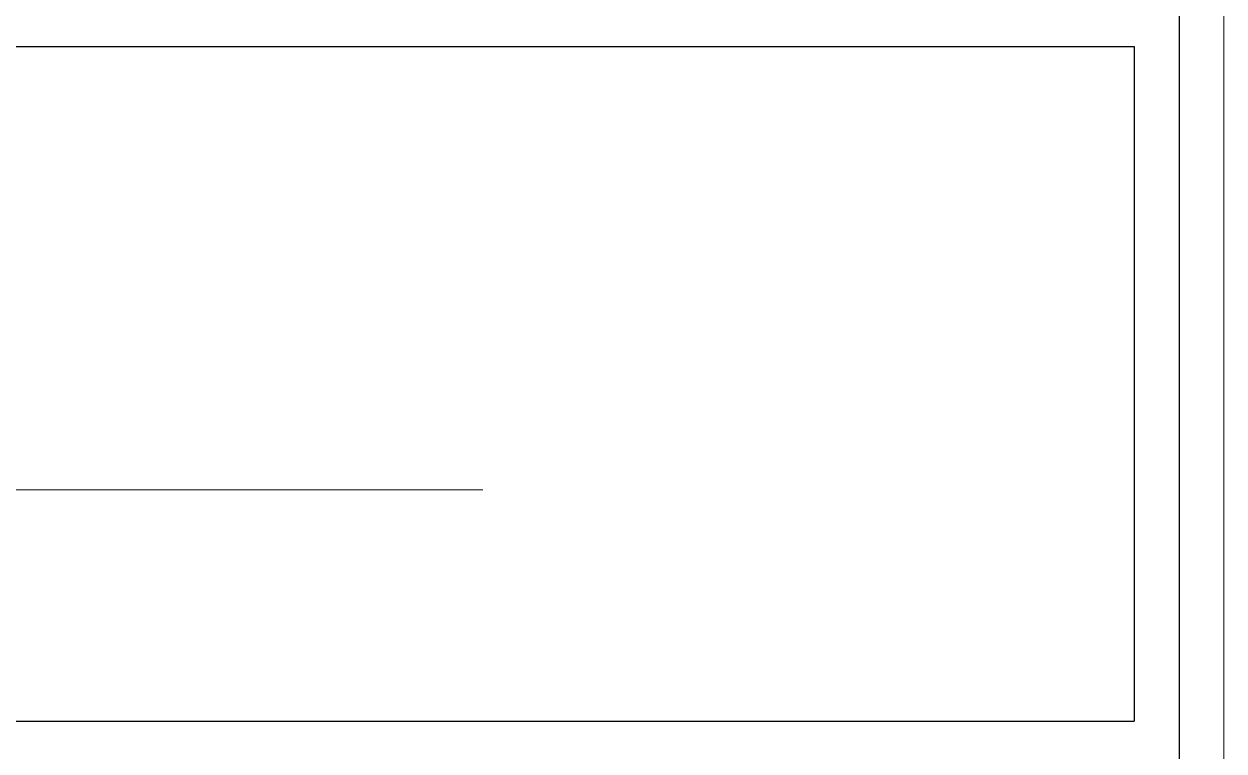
# Model space of a CAD drawing. Header units: centimetres. Extents: x -48696 to 156237, y -5617 to 29024.
# Drawn here: x -20969.88 to -20963.21, y 15781.03 to 15785.07 of the extents above; entities that cross this region are included whole.
import ezdxf

# ---------------------------------------------------------------- set-up
doc = ezdxf.new("R2010")
doc.units = ezdxf.units.CM
doc.layers.add('PN010', color=1, linetype='Continuous')
doc.layers.add('Portas - Janelas', color=2, linetype='Continuous', lineweight=20)

msp = doc.modelspace()

# ---------------------------------------------------------------- linework, layer by layer
at = {"layer": 'PN010'}
for p, q in [((-20963.45691, 15805.19837), (-20963.45691, 15776.99837)), ((-20980.20691, 15784.94837), (-20963.70691, 15784.94837)), ((-20963.70691, 15784.94837), (-20963.70691, 15781.19837)), ((-20980.20691, 15781.19837), (-20963.70691, 15781.19837))]:
    msp.add_line(p, q, dxfattribs=at)
at = {"layer": 'Portas - Janelas'}
for p, q in [((-20963.20691, 15805.44837), (-20963.20691, 15776.74837)), ((-20977.1685, 15782.48364), (-20967.32626, 15782.48364))]:
    msp.add_line(p, q, dxfattribs=at)

doc.saveas('drawing.dxf')
